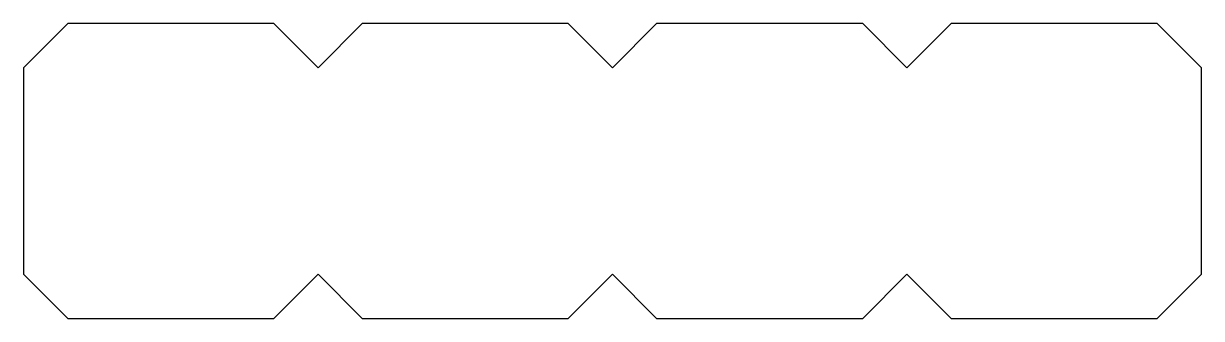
# Model space of a CAD drawing. Extents: x 0 to 75, y 0 to 18.7.
import ezdxf

# ---------------------------------------------------------------- set-up
doc = ezdxf.new("R2010")
doc.units = 0

msp = doc.modelspace()

# ---------------------------------------------------------------- linework, layer by layer
at = {"layer": 'shape', "color": 0}
for p, q in [((2.813, 18.75), (0, 15.938)), ((15.938, 18.75), (2.813, 18.75)), ((2.813, 18.75), (2.813, 18.75)), ((18.75, 15.938), (15.938, 18.75)), ((21.563, 18.75), (18.75, 15.938)), ((34.687, 18.75), (21.563, 18.75)), ((37.5, 15.938), (34.687, 18.75)), ((40.312, 18.75), (37.5, 15.938)), ((53.438, 18.75), (40.312, 18.75)), ((56.25, 15.938), (53.438, 18.75)), ((59.063, 18.75), (56.25, 15.938)), ((72.187, 18.75), (59.063, 18.75)), ((75, 15.938), (72.187, 18.75)), ((0, 15.938), (0, 2.812)), ((75, 2.812), (75, 15.938)), ((0, 2.812), (2.813, 0)), ((15.938, 0), (18.75, 2.812)), ((18.75, 2.812), (21.563, 0)), ((34.687, 0), (37.5, 2.812)), ((37.5, 2.812), (40.312, 0)), ((53.438, 0), (56.25, 2.812)), ((56.25, 2.812), (59.063, 0)), ((72.187, 0), (75, 2.812)), ((2.813, 0), (15.938, 0)), ((21.563, 0), (34.687, 0)), ((40.312, 0), (53.438, 0)), ((59.063, 0), (72.187, 0))]:
    msp.add_line(p, q, dxfattribs=at)

doc.saveas('drawing.dxf')
